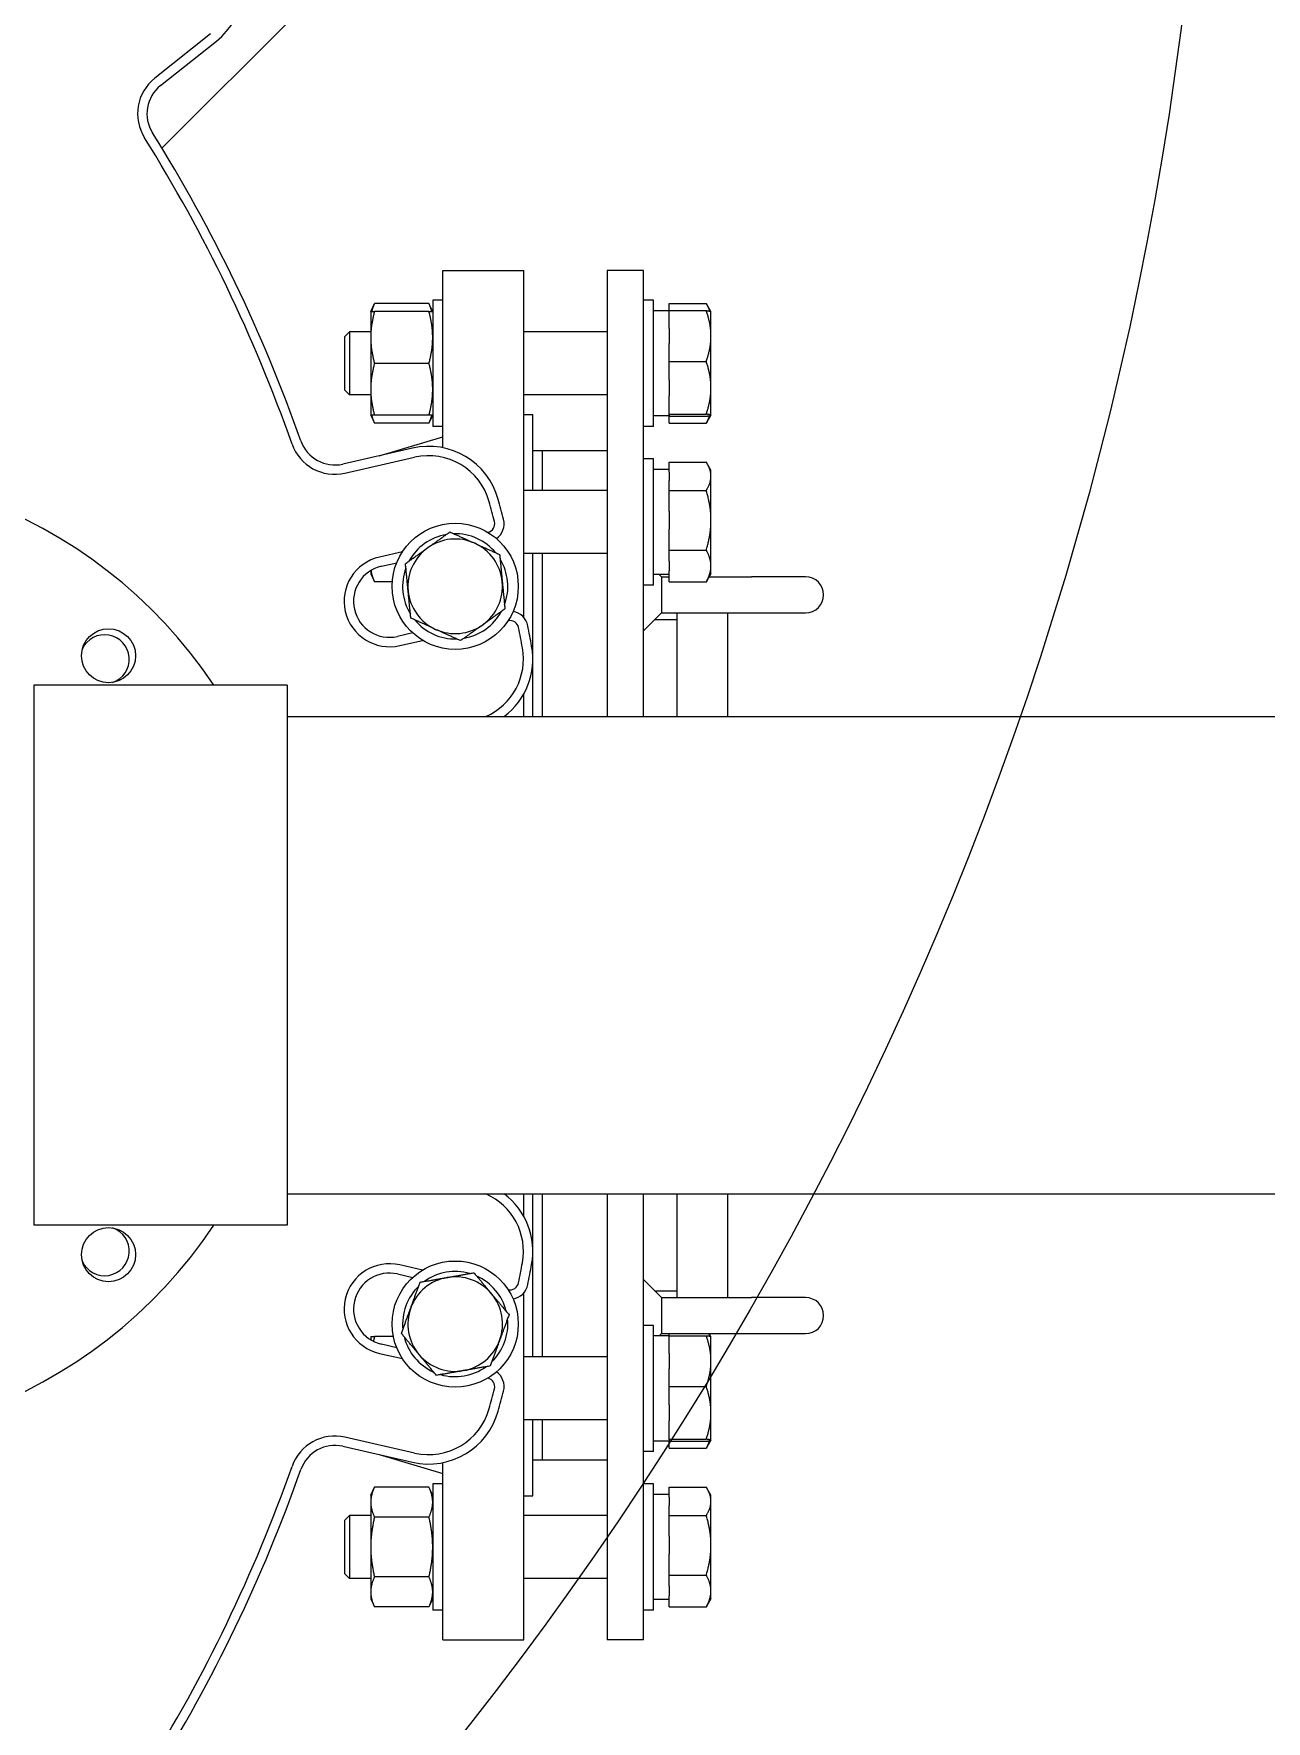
# Model space of a CAD drawing. Header units: inches. Extents: x 17 to 469, y 7 to 301.
# Drawn here: x 111.52 to 128.61, y 202.39 to 225.8 of the extents above; entities that cross this region are included whole.
import ezdxf

# ---------------------------------------------------------------- set-up
doc = ezdxf.new("R2010")
doc.units = ezdxf.units.IN
doc.header["$LTSCALE"] = 14
doc.header["$MEASUREMENT"] = 0
doc.layers.add('Symbol (ANSI)', color=7, linetype='Continuous', lineweight=25)
doc.layers.add('Visible', color=7, linetype='Continuous', lineweight=18)
doc.styles.add('Standard D-E', font='arial.ttf')
doc.dimstyles.new('in [mm] D-E NeptuneBenson$7', dxfattribs={"dimscale": 14, "dimtxt": 0.15, "dimasz": 0.098425, "dimexe": 0.125, "dimexo": 0.063, "dimgap": 0.031496, "dimtad": 0, "dimtih": 1, "dimtoh": 1, "dimdec": 4, "dimrnd": 1e-08, "dimzin": 3, "dimdsep": 46, "dimlunit": 5, "dimtxsty": 'Standard D-E', "dimcen": 0.09, "dimdle": 0.393701, "dimclrd": 256, "dimclre": 256, "dimclrt": 256, "dimadec": 1, "dimazin": 1, "dimtfac": 1, "dimtofl": 0, "dimtmove": 0, "dimatfit": 3, "dimfxl": 1, "dimfrac": 1, "dimtolj": 1, "dimtzin": 4, "dimlwd": -1, "dimlwe": -1, "dimarcsym": 0})

msp = doc.modelspace()

# ---------------------------------------------------------------- linework, layer by layer
at = {"layer": 'Visible'}
for p, q in [((115.179911, 226.09642), (113.300408, 224.216916)), ((113.974655, 225.804857), (113.200146, 225.187207)), ((113.2812, 225.085569), (114.055708, 225.703219)), ((117.195344, 220.060777), (117.195344, 222.521308)), ((117.195344, 222.521308), (118.320344, 222.521308)), ((118.320344, 217.70361), (118.320344, 222.521308)), ((119.475344, 222.521308), (119.475344, 216.333808)), ((119.975344, 222.521308), (119.475344, 222.521308)), ((119.975344, 216.333808), (119.975344, 222.521308)), ((116.195719, 221.950678), (116.247586, 222.061907)), ((116.195719, 221.950678), (116.195719, 221.591178)), ((117.002852, 222.061907), (116.247586, 222.061907)), ((117.002852, 221.950678), (116.247586, 221.950678)), ((117.054719, 221.950678), (117.002852, 222.061907)), ((117.054719, 222.106678), (117.054719, 220.356678)), ((117.195344, 222.106678), (117.054719, 222.106678)), ((120.115969, 222.106678), (119.975344, 222.106678)), ((120.115969, 220.356678), (120.115969, 222.106678)), ((120.334969, 221.961178), (120.115969, 221.961178)), ((120.334969, 221.963752), (120.334969, 222.061165)), ((120.334969, 222.061165), (120.848898, 222.061165)), ((120.334969, 221.717368), (120.334969, 221.963752)), ((120.334969, 221.963752), (120.848898, 221.963752)), ((120.912867, 221.950821), (120.857619, 222.046513)), ((120.913094, 221.950428), (120.912867, 221.950821)), ((120.913094, 221.611432), (120.913094, 221.950428)), ((120.334969, 221.717368), (120.334969, 221.505495)), ((115.834969, 221.603028), (115.901123, 221.669178)), ((115.834969, 220.860328), (115.834969, 221.603028)), ((115.901123, 221.669178), (115.901123, 220.794178)), ((116.195719, 221.669178), (115.901123, 221.669178)), ((116.195719, 221.591178), (116.195719, 220.872178)), ((119.475344, 221.669178), (118.320344, 221.669178)), ((120.334969, 221.259111), (120.334969, 221.505495)), ((120.913094, 220.893074), (120.913094, 221.611432)), ((120.334969, 221.003135), (120.334969, 221.259111)), ((120.334969, 221.259111), (120.848898, 221.259111)), ((117.002852, 221.231678), (116.247586, 221.231678)), ((120.334969, 221.003135), (120.334969, 220.783013)), ((115.834969, 220.860328), (115.901123, 220.794178)), ((116.195719, 220.794178), (115.901123, 220.794178)), ((116.195719, 220.872178), (116.195719, 220.512678)), ((119.475344, 220.794178), (118.320344, 220.794178)), ((120.334969, 220.527037), (120.334969, 220.783013)), ((120.913094, 220.51332), (120.913094, 220.893074)), ((116.195719, 220.512678), (116.247586, 220.401448)), ((117.002852, 220.512678), (116.247586, 220.512678)), ((117.002852, 220.401448), (116.247586, 220.401448)), ((117.054719, 220.512678), (117.002852, 220.401448)), ((117.195344, 220.356678), (117.054719, 220.356678)), ((118.320344, 220.521308), (118.445344, 220.521308)), ((118.445344, 219.469216), (118.445344, 220.521308)), ((120.115969, 220.356678), (119.975344, 220.356678)), ((120.334969, 220.502178), (120.115969, 220.502178)), ((120.334969, 220.517445), (120.334969, 220.527037)), ((120.334969, 220.527037), (120.848898, 220.527037)), ((120.334969, 220.517445), (120.334969, 220.502178)), ((120.334969, 220.499604), (120.334969, 220.502178)), ((120.334969, 220.499604), (120.848898, 220.499604)), ((120.334969, 220.40219), (120.334969, 220.499604)), ((120.334969, 220.40219), (120.848898, 220.40219)), ((120.912867, 220.512535), (120.857619, 220.416842)), ((120.913094, 220.512928), (120.912867, 220.512535)), ((120.913094, 220.512928), (120.913094, 220.51332)), ((116.31236, 219.949624), (117.195344, 220.211308)), ((116.775579, 220.05535), (115.809782, 219.834914)), ((115.83871, 219.708173), (116.804506, 219.92861)), ((118.445344, 220.021308), (118.575344, 220.021308)), ((118.575344, 219.469216), (118.575344, 220.021308)), ((118.575344, 219.469216), (118.575344, 220.021308)), ((118.575344, 220.021308), (119.475344, 220.021308)), ((120.115969, 219.906716), (119.975344, 219.906716)), ((120.115969, 218.156716), (120.115969, 219.906716)), ((120.334969, 219.724492), (120.334969, 219.861203)), ((120.334969, 219.861203), (120.848898, 219.861203)), ((120.913094, 219.750466), (120.857619, 219.846551)), ((120.334969, 219.761216), (120.115969, 219.761216)), ((120.334969, 219.724492), (120.334969, 219.606929)), ((120.334969, 219.470218), (120.334969, 219.606929)), ((120.913094, 219.66571), (120.913094, 219.750466)), ((120.913094, 219.055474), (120.913094, 219.66571)), ((119.475344, 219.469216), (118.320344, 219.469216)), ((120.334969, 219.18018), (120.334969, 219.470218)), ((120.334969, 219.470218), (120.848898, 219.470218)), ((120.334969, 219.18018), (120.334969, 218.930768)), ((120.334969, 218.64073), (120.334969, 218.930768)), ((120.913094, 218.421479), (120.913094, 219.055474)), ((117.821341, 218.888807), (117.818575, 218.888175)), ((116.634569, 218.617934), (116.31694, 218.545437)), ((116.345868, 218.418696), (116.555433, 218.466528)), ((119.475344, 218.594216), (118.320344, 218.594216)), ((118.445344, 216.333808), (118.445344, 218.594216)), ((118.575344, 216.333808), (118.575344, 218.594216)), ((118.575344, 216.333808), (118.575344, 218.594216)), ((120.334969, 218.487404), (120.334969, 218.64073)), ((120.334969, 218.64073), (120.848898, 218.64073)), ((120.334969, 218.487404), (120.334969, 218.355554)), ((116.195719, 218.357454), (116.195719, 218.312716)), ((116.195719, 218.312716), (116.247586, 218.201486)), ((116.494005, 218.201486), (116.247586, 218.201486)), ((120.334969, 218.302216), (120.115969, 218.302216)), ((120.225344, 218.271308), (120.194436, 218.302216)), ((120.225344, 218.271308), (120.334969, 218.271308)), ((120.225344, 218.271308), (120.225344, 218.021308)), ((120.334969, 218.202228), (120.334969, 218.355554)), ((120.334969, 218.202228), (120.848898, 218.202228)), ((120.913094, 218.312966), (120.857619, 218.21688)), ((120.889043, 218.271308), (121.475344, 218.271308)), ((120.913094, 218.312966), (120.913094, 218.421479)), ((122.225344, 218.271308), (121.475344, 218.271308)), ((120.115969, 218.156716), (119.975344, 218.156716)), ((120.225344, 218.021308), (120.225344, 217.771308)), ((120.225344, 217.771308), (119.975344, 217.521308)), ((120.225344, 217.771308), (121.475344, 217.771308)), ((120.445344, 216.333808), (120.445344, 217.771308)), ((121.145344, 216.333808), (121.145344, 217.771308)), ((121.475344, 217.771308), (122.225344, 217.771308)), ((116.777954, 217.4916), (116.568389, 217.443769)), ((118.098951, 217.659766), (118.101718, 217.660398)), ((120.131594, 217.677558), (120.445344, 217.677558)), ((116.597316, 217.317028), (116.914945, 217.389525)), ((111.523344, 216.765808), (111.523344, 209.276808)), ((115.035344, 216.765808), (111.523344, 216.765808)), ((115.035344, 216.765808), (115.035344, 209.276808)), ((118.320344, 216.333808), (118.320344, 216.650446)), ((115.035344, 216.333808), (141.029844, 216.333808)), ((115.035344, 209.708808), (141.029844, 209.708808)), ((118.320344, 209.39217), (118.320344, 209.708808)), ((118.445344, 207.4484), (118.445344, 209.708808)), ((118.575344, 207.4484), (118.575344, 209.708808)), ((118.575344, 207.4484), (118.575344, 209.708808)), ((119.475344, 209.708808), (119.475344, 203.521308)), ((119.975344, 203.521308), (119.975344, 209.708808)), ((120.445344, 208.271308), (120.445344, 209.708808)), ((121.145344, 208.271308), (121.145344, 209.708808)), ((115.035344, 209.276808), (111.523344, 209.276808)), ((116.568389, 208.598848), (116.777954, 208.551016)), ((116.914945, 208.653092), (116.597316, 208.725588)), ((118.101718, 208.382219), (118.098951, 208.38285)), ((120.225344, 208.271308), (119.975344, 208.521308)), ((120.131594, 208.365058), (120.445344, 208.365058)), ((118.320344, 203.521308), (118.320344, 208.339006)), ((120.225344, 208.271308), (121.475344, 208.271308)), ((120.225344, 208.271308), (120.225344, 208.021308)), ((122.225344, 208.271308), (121.475344, 208.271308)), ((120.225344, 208.021308), (120.225344, 207.771308)), ((116.195719, 207.7299), (116.195719, 207.685162)), ((116.509208, 207.7299), (116.247586, 207.7299)), ((120.115969, 207.8859), (119.975344, 207.8859)), ((120.115969, 206.1359), (120.115969, 207.8859)), ((120.334969, 207.7404), (120.115969, 207.7404)), ((120.225344, 207.771308), (120.194436, 207.7404)), ((120.225344, 207.771308), (121.475344, 207.771308)), ((120.334969, 207.742975), (120.334969, 207.771308)), ((120.334969, 207.496591), (120.334969, 207.742975)), ((120.334969, 207.742975), (120.848898, 207.742975)), ((120.912867, 207.730043), (120.889043, 207.771308)), ((120.913094, 207.72965), (120.912867, 207.730043)), ((120.913094, 207.390654), (120.913094, 207.72965)), ((121.475344, 207.771308), (122.225344, 207.771308)), ((116.31694, 207.497179), (116.634569, 207.424682)), ((116.555433, 207.576088), (116.345868, 207.62392)), ((119.475344, 207.4484), (118.320344, 207.4484)), ((120.334969, 207.496591), (120.334969, 207.284718)), ((120.334969, 207.038334), (120.334969, 207.284718)), ((120.913094, 206.672297), (120.913094, 207.390654)), ((117.818575, 207.154441), (117.821341, 207.153809)), ((120.334969, 206.782358), (120.334969, 207.038334)), ((120.334969, 207.038334), (120.848898, 207.038334)), ((120.334969, 206.782358), (120.334969, 206.562236)), ((119.475344, 206.5734), (118.320344, 206.5734)), ((118.445344, 205.521308), (118.445344, 206.5734)), ((118.575344, 206.021308), (118.575344, 206.5734)), ((118.575344, 206.021308), (118.575344, 206.5734)), ((120.334969, 206.30626), (120.334969, 206.562236)), ((120.913094, 206.292543), (120.913094, 206.672297)), ((116.804506, 206.114006), (115.83871, 206.334443)), ((120.334969, 206.2814), (120.115969, 206.2814)), ((120.334969, 206.296668), (120.334969, 206.30626)), ((120.334969, 206.30626), (120.848898, 206.30626)), ((120.334969, 206.296668), (120.334969, 206.2814)), ((120.334969, 206.278826), (120.334969, 206.2814)), ((120.334969, 206.181413), (120.334969, 206.278826)), ((120.334969, 206.278826), (120.848898, 206.278826)), ((120.912867, 206.291757), (120.857619, 206.196065)), ((120.913094, 206.29215), (120.912867, 206.291757)), ((120.913094, 206.29215), (120.913094, 206.292543)), ((115.809782, 206.207703), (116.775579, 205.987266)), ((116.31236, 206.092992), (117.195344, 205.831308)), ((118.445344, 206.021308), (118.575344, 206.021308)), ((118.575344, 206.021308), (119.475344, 206.021308)), ((120.115969, 206.1359), (119.975344, 206.1359)), ((120.334969, 206.181413), (120.848898, 206.181413)), ((117.195344, 203.521308), (117.195344, 205.981839)), ((116.195719, 205.529939), (116.247586, 205.641168)), ((117.002852, 205.641168), (116.247586, 205.641168)), ((117.054719, 205.529939), (117.002852, 205.641168)), ((117.054719, 205.685939), (117.054719, 203.935939)), ((117.195344, 205.685939), (117.054719, 205.685939)), ((120.115969, 205.685939), (119.975344, 205.685939)), ((120.115969, 203.935939), (120.115969, 205.685939)), ((120.334969, 205.503715), (120.334969, 205.640426)), ((120.334969, 205.640426), (120.848898, 205.640426)), ((120.913094, 205.529689), (120.857619, 205.625774)), ((116.195719, 205.529939), (116.195719, 205.433611)), ((116.195719, 205.433611), (116.195719, 204.810939)), ((118.320344, 205.521308), (118.445344, 205.521308)), ((120.334969, 205.540439), (120.27122, 205.540439)), ((120.334969, 205.503715), (120.334969, 205.386152)), ((120.334969, 205.249441), (120.334969, 205.386152)), ((120.913094, 205.444933), (120.913094, 205.529689)), ((120.913094, 204.834697), (120.913094, 205.444933)), ((115.834969, 205.182289), (115.901123, 205.248439)), ((115.834969, 204.439589), (115.834969, 205.182289)), ((115.901123, 205.248439), (115.901123, 204.373439)), ((116.195719, 205.248439), (115.901123, 205.248439)), ((117.002852, 205.226053), (116.247586, 205.226053)), ((119.475344, 205.248439), (118.320344, 205.248439)), ((120.334969, 204.959403), (120.334969, 205.249441)), ((120.334969, 205.249441), (120.848898, 205.249441)), ((120.334969, 204.959403), (120.334969, 204.70999)), ((116.195719, 204.810939), (116.195719, 204.188266)), ((120.334969, 204.419953), (120.334969, 204.70999)), ((120.913094, 204.200702), (120.913094, 204.834697)), ((115.834969, 204.439589), (115.901123, 204.373439)), ((117.002852, 204.395824), (116.247586, 204.395824)), ((120.334969, 204.266627), (120.334969, 204.419953)), ((120.334969, 204.419953), (120.848898, 204.419953)), ((116.195719, 204.373439), (115.901123, 204.373439)), ((116.195719, 204.188266), (116.195719, 204.091939)), ((119.475344, 204.373439), (118.320344, 204.373439)), ((120.334969, 204.266627), (120.334969, 204.134777)), ((120.913094, 204.092189), (120.913094, 204.200702)), ((116.195719, 204.091939), (116.247586, 203.980709)), ((117.002852, 203.980709), (116.247586, 203.980709)), ((117.054719, 204.091939), (117.002852, 203.980709)), ((117.195344, 203.935939), (117.054719, 203.935939)), ((120.115969, 203.935939), (119.975344, 203.935939)), ((120.334969, 204.081439), (120.115969, 204.081439)), ((120.334969, 203.981451), (120.334969, 204.134777)), ((120.334969, 203.981451), (120.848898, 203.981451)), ((120.913094, 204.092189), (120.857619, 203.996103)), ((117.195344, 203.521308), (118.320344, 203.521308)), ((119.975344, 203.521308), (119.475344, 203.521308))]:
    msp.add_line(p, q, dxfattribs=at)
for centre, radius in [((79.817327, 231.997589), 48), ((117.36676, 218.13885), 0.875), ((112.559596, 217.17556), 0.375), ((112.559596, 208.867056), 0.375), ((117.36676, 207.903766), 0.875)]:
    msp.add_circle(centre, radius, dxfattribs=at)
for centre, radius, start, end in [((113.432219, 226.485051), 1, 308.5714286, 36.0653484), ((113.592944, 224.694653), 0.63, 128.5714286, 212.0464497), ((113.592944, 224.694653), 0.5, 128.5714286, 212.0464497), ((94.945344, 213.021308), 21.37, 19.3821217, 32.0464497), ((94.945344, 213.021308), 21.5, 19.3821217, 32.0464497), ((115.698522, 220.322378), 0.63, 199.3821217, 282.8571429), ((115.698522, 220.322378), 0.5, 199.3821217, 282.8571429), ((116.998099, 219.080423), 1, 15.363223, 102.8571429), ((116.998099, 219.080423), 0.87, 15.363223, 102.8571429), ((108.405344, 213.021308), 6.75, 33.6928595, 326.3071405), ((94.945344, 213.021308), 23.74, 14.6767474, 15.363223), ((94.945344, 213.021308), 23.87, 14.6767474, 15.363223), ((117.794639, 219.005798), 0.12, 282.8571429, 14.6767474), ((117.794639, 219.005798), 0.25, 305.1102965, 14.6767474), ((117.36676, 218.13885), 0.656, 125.57, 185.57), ((117.36676, 218.13885), 0.7295, 99.6291413, 151.5108587), ((117.36676, 218.13885), 0.656, 65.57, 125.57), ((117.36676, 218.13885), 0.7295, 39.6291413, 91.5108587), ((117.36676, 218.13885), 0.656, 5.57, 65.57), ((116.457128, 217.931232), 0.63, 102.8571429, 282.8571429), ((117.36676, 218.13885), 0.7295, 339.6291413, 31.5108587), ((116.457128, 217.931232), 0.5, 102.8571429, 282.8571429), ((117.36676, 218.13885), 0.7295, 159.6291413, 211.5108587), ((117.36676, 218.13885), 0.656, 305.57, 5.57), ((122.225344, 218.021308), 0.25, 270, 90), ((117.36676, 218.13885), 0.656, 185.57, 245.57), ((117.36676, 218.13885), 0.7295, 279.6291413, 331.5108587), ((118.12842, 217.543406), 0.25, 11.0375383, 80.6039892), ((117.36676, 218.13885), 0.7295, 219.6291413, 271.5108587), ((117.36676, 218.13885), 0.656, 245.57, 305.57), ((118.12842, 217.543406), 0.12, 11.0375383, 102.8571429), ((94.945344, 213.021308), 23.74, 10.3510627, 11.0375383), ((94.945344, 213.021308), 23.87, 10.3510627, 11.0375383), ((112.506744, 217.127508), 0.3405, 288.538198, 156.0148281), ((117.443141, 217.130567), 0.87, 293.6783378, 10.3510627), ((117.443141, 217.130567), 1, 307.1783222, 10.3510627), ((117.443141, 208.912049), 0.87, 349.6489373, 66.3216622), ((117.443141, 208.912049), 1, 349.6489373, 52.8216778), ((112.506744, 208.915108), 0.3405, 203.9851719, 71.461802), ((116.457128, 208.111384), 0.63, 77.1428571, 257.1428571), ((116.457128, 208.111384), 0.5, 77.1428571, 257.1428571), ((117.36676, 207.903766), 0.7295, 73.9148556, 125.7965729), ((94.945344, 213.021308), 23.74, 348.9624617, 349.6489373), ((94.945344, 213.021308), 23.87, 348.9624617, 349.6489373), ((117.36676, 207.903766), 0.7295, 133.9148556, 185.7965729), ((117.36676, 207.903766), 0.656, 99.8557143, 159.8557143), ((117.36676, 207.903766), 0.656, 39.8557143, 99.8557143), ((117.36676, 207.903766), 0.7295, 13.9148556, 65.7965729), ((118.12842, 208.49921), 0.12, 257.1428571, 348.9624617), ((118.12842, 208.49921), 0.25, 279.3960108, 348.9624617), ((117.36676, 207.903766), 0.656, 159.8557143, 219.8557143), ((117.36676, 207.903766), 0.656, 339.8557143, 39.8557143), ((122.225344, 208.021308), 0.25, 270, 90), ((117.36676, 207.903766), 0.7295, 313.9148556, 5.7965729), ((117.36676, 207.903766), 0.7295, 193.9148556, 245.7965729), ((117.36676, 207.903766), 0.656, 279.8557143, 339.8557143), ((117.36676, 207.903766), 0.656, 219.8557143, 279.8557143), ((117.36676, 207.903766), 0.7295, 253.9148556, 305.7965729), ((117.794639, 207.036818), 0.25, 345.3232526, 54.8897035), ((117.794639, 207.036818), 0.12, 345.3232526, 77.1428571), ((94.945344, 213.021308), 23.74, 344.636777, 345.3232526), ((94.945344, 213.021308), 23.87, 344.636777, 345.3232526), ((116.998099, 206.962194), 0.87, 257.1428571, 344.636777), ((116.998099, 206.962194), 1, 257.1428571, 344.636777), ((115.698522, 205.720239), 0.63, 77.1428571, 160.6178783), ((115.698522, 205.720239), 0.5, 77.1428571, 160.6178783), ((94.945344, 213.021308), 21.37, 327.9535503, 340.6178783), ((94.945344, 213.021308), 21.5, 327.9535503, 340.6178783)]:
    msp.add_arc(centre, radius, start, end, dxfattribs=at)
msp.add_ellipse((120.27122, 204.810939), major_axis=(-4.1372, 0), ratio=0.176326981, start_param=4.71238898, end_param=4.749923496, dxfattribs=at)
for points, weights in [([(116.195719, 221.950678), (116.195719, 221.950678), (116.247586, 221.950678)], [1, 1.0379548493, 1]), ([(116.247586, 221.950678), (116.195719, 221.758022), (116.195719, 221.591178)], [1, 1.0379548493, 1]), ([(116.247586, 222.061907), (116.220238, 222.00326), (116.207546, 221.950678)], [1, 1.01965956375, 1.01895290532]), ([(117.042892, 221.950678), (117.030199, 222.00326), (117.002852, 222.061907)], [1.01895290532, 1.01965956375, 1]), ([(117.054719, 221.591178), (117.054719, 221.758022), (117.002852, 221.950678)], [1, 1.0379548493, 1]), ([(117.002852, 221.950678), (117.054719, 221.950678), (117.054719, 221.950678)], [1, 1.0379548493, 1]), ([(120.898455, 221.956401), (120.882746, 222.005926), (120.848898, 222.061165)], [1.02385469408, 1.02721658286, 1.01001874936]), ([(120.848898, 221.963752), (120.909401, 221.956824), (120.912867, 221.950821)], [1.01001874936, 1.04117729012, 1.00484823082]), ([(120.913094, 221.611432), (120.913094, 221.774944), (120.848898, 221.963752)], [1, 1.04314139574, 1.01001874936]), ([(116.195719, 221.591178), (116.195719, 221.424333), (116.247586, 221.231678)], [1, 1.0379548493, 1]), ([(117.002852, 221.231678), (117.054719, 221.424333), (117.054719, 221.591178)], [1, 1.0379548493, 1]), ([(120.848898, 221.259111), (120.913094, 221.447919), (120.913094, 221.611432)], [1.01001874936, 1.04314139574, 1]), ([(120.913094, 220.893074), (120.913094, 221.062953), (120.848898, 221.259111)], [1, 1.04314139574, 1.01001874936]), ([(116.247586, 221.231678), (116.195719, 221.039022), (116.195719, 220.872178)], [1, 1.0379548493, 1]), ([(117.054719, 220.872178), (117.054719, 221.039022), (117.002852, 221.231678)], [1, 1.0379548493, 1]), ([(116.195719, 220.872178), (116.195719, 220.705333), (116.247586, 220.512678)], [1, 1.0379548493, 1]), ([(117.002852, 220.512678), (117.054719, 220.705333), (117.054719, 220.872178)], [1, 1.0379548493, 1]), ([(120.848898, 220.527037), (120.913094, 220.723196), (120.913094, 220.893074)], [1.01001874936, 1.04314139574, 1]), ([(116.247586, 220.512678), (116.195719, 220.512678), (116.195719, 220.512678)], [1, 1.0379548493, 1]), ([(116.207546, 220.512678), (116.220238, 220.460096), (116.247586, 220.401448)], [1.01895290532, 1.01965956375, 1]), ([(117.054719, 220.512678), (117.054719, 220.512678), (117.002852, 220.512678)], [1, 1.0379548493, 1]), ([(117.002852, 220.401448), (117.030199, 220.460096), (117.042892, 220.512678)], [1, 1.01965956375, 1.01895290532]), ([(120.913094, 220.51332), (120.913094, 220.519686), (120.848898, 220.527037)], [1, 1.04314139574, 1.01001874936]), ([(120.848898, 220.499604), (120.913094, 220.506954), (120.913094, 220.51332)], [1.01001874936, 1.04314139574, 1]), ([(120.848898, 220.40219), (120.8787, 220.456736), (120.894377, 220.506105)], [1.01001874936, 1.02512992681, 1.02436783531]), ([(120.857619, 220.416842), (120.853428, 220.409583), (120.848898, 220.40219)], [1.01419770863, 1.01228706098, 1.01001874936]), ([(120.913094, 219.66571), (120.913094, 219.756439), (120.848898, 219.861203)], [1, 1.04314139574, 1.01001874936]), ([(120.848898, 219.470218), (120.913094, 219.574982), (120.913094, 219.66571)], [1.01001874936, 1.04314139574, 1]), ([(120.913094, 219.055474), (120.913094, 219.247957), (120.848898, 219.470218)], [1, 1.04314139574, 1.01001874936]), ([(120.848898, 218.64073), (120.913094, 218.862991), (120.913094, 219.055474)], [1.01001874936, 1.04314139574, 1]), ([(116.677096, 218.452131), (116.842191, 218.570196), (116.985167, 218.672444)], [1, 1.0379548493, 1]), ([(116.985167, 218.672444), (117.128143, 218.774692), (117.293237, 218.892757)], [1, 1.0379548493, 1]), ([(117.293237, 218.892757), (117.478032, 218.808814), (117.638069, 218.736117)], [1, 1.0379548493, 1]), ([(117.638069, 218.736117), (117.798106, 218.663419), (117.982901, 218.579476)], [1, 1.0379548493, 1]), ([(116.713858, 218.075178), (116.696797, 218.250122), (116.677096, 218.452131)], [1, 1.0379548493, 1]), ([(117.982901, 218.579476), (118.002602, 218.377467), (118.019663, 218.202523)], [1, 1.0379548493, 1]), ([(120.913094, 218.421479), (120.913094, 218.523234), (120.848898, 218.64073)], [1, 1.04314139574, 1.01001874936]), ([(116.198902, 218.35939), (116.2083, 218.285735), (116.247586, 218.201486)], [1.01421305675, 1.02848612765, 1]), ([(118.019663, 218.202523), (118.036724, 218.027578), (118.056424, 217.825569)], [1, 1.0379548493, 1]), ([(120.848898, 218.202228), (120.913094, 218.319725), (120.913094, 218.421479)], [1.01001874936, 1.04314139574, 1]), ([(120.857619, 218.21688), (120.853428, 218.209621), (120.848898, 218.202228)], [1.01419770863, 1.01228706098, 1.01001874936]), ([(116.750619, 217.698224), (116.730919, 217.900233), (116.713858, 218.075178)], [1, 1.0379548493, 1]), ([(118.056424, 217.825569), (117.89133, 217.707504), (117.748353, 217.605256)], [1, 1.0379548493, 1]), ([(117.095451, 217.541584), (116.935414, 217.614281), (116.750619, 217.698224)], [1, 1.0379548493, 1]), ([(117.440283, 217.384943), (117.255488, 217.468886), (117.095451, 217.541584)], [1, 1.0379548493, 1]), ([(117.748353, 217.605256), (117.605377, 217.503008), (117.440283, 217.384943)], [1, 1.0379548493, 1]), ([(117.254474, 208.550085), (117.427655, 208.580172), (117.627626, 208.614913)], [1, 1.0379548493, 1]), ([(117.627626, 208.614913), (117.757699, 208.459103), (117.870346, 208.324168)], [1, 1.0379548493, 1]), ([(116.750889, 208.129683), (116.811423, 208.294705), (116.881322, 208.485257)], [1, 1.0379548493, 1]), ([(116.881322, 208.485257), (117.081294, 208.519998), (117.254474, 208.550085)], [1, 1.0379548493, 1]), ([(116.620456, 207.774109), (116.690354, 207.964661), (116.750889, 208.129683)], [1, 1.0379548493, 1]), ([(117.870346, 208.324168), (117.982992, 208.189233), (118.113065, 208.033423)], [1, 1.0379548493, 1]), ([(118.113065, 208.033423), (118.043166, 207.842872), (117.982632, 207.677849)], [1, 1.0379548493, 1]), ([(116.195719, 207.7299), (116.195719, 207.7299), (116.247586, 207.7299)], [1, 1.0379548493, 1]), ([(116.247586, 207.7299), (116.238696, 207.696878), (116.231404, 207.665235)], [1, 1.00630744275, 1.01051850864]), ([(116.863175, 207.483364), (116.750528, 207.6183), (116.620456, 207.774109)], [1, 1.0379548493, 1]), ([(117.982632, 207.677849), (117.922097, 207.512827), (117.852198, 207.322276)], [1, 1.0379548493, 1]), ([(120.848898, 207.742975), (120.909401, 207.736047), (120.912867, 207.730043)], [1.01001874936, 1.04117729012, 1.00484823082]), ([(120.913094, 207.390654), (120.913094, 207.554167), (120.848898, 207.742975)], [1, 1.04314139574, 1.01001874936]), ([(120.898455, 207.735624), (120.892882, 207.753193), (120.885118, 207.771308)], [1.02385469408, 1.02504482031, 1.02365840818]), ([(117.105894, 207.192619), (116.975821, 207.348429), (116.863175, 207.483364)], [1, 1.0379548493, 1]), ([(117.479046, 207.257447), (117.305866, 207.227361), (117.105894, 207.192619)], [1, 1.0379548493, 1]), ([(117.852198, 207.322276), (117.652227, 207.287534), (117.479046, 207.257447)], [1, 1.0379548493, 1]), ([(120.848898, 207.038334), (120.913094, 207.227142), (120.913094, 207.390654)], [1.01001874936, 1.04314139574, 1]), ([(120.913094, 206.672297), (120.913094, 206.842175), (120.848898, 207.038334)], [1, 1.04314139574, 1.01001874936]), ([(120.848898, 206.30626), (120.913094, 206.502419), (120.913094, 206.672297)], [1.01001874936, 1.04314139574, 1]), ([(120.913094, 206.292543), (120.913094, 206.298909), (120.848898, 206.30626)], [1, 1.04314139574, 1.01001874936]), ([(120.848898, 206.278826), (120.913094, 206.286177), (120.913094, 206.292543)], [1.01001874936, 1.04314139574, 1]), ([(120.848898, 206.181413), (120.8787, 206.235959), (120.894377, 206.285328)], [1.01001874936, 1.02512992681, 1.02436783531]), ([(120.857619, 206.196065), (120.853428, 206.188806), (120.848898, 206.181413)], [1.01419770863, 1.01228706098, 1.01001874936]), ([(116.247586, 205.641168), (116.195719, 205.529939), (116.195719, 205.433611)], [1, 1.0379548493, 1]), ([(117.054719, 205.433611), (117.054719, 205.529939), (117.002852, 205.641168)], [1, 1.0379548493, 1]), ([(120.913094, 205.444933), (120.913094, 205.535662), (120.848898, 205.640426)], [1, 1.04314139574, 1.01001874936]), ([(116.195719, 205.433611), (116.195719, 205.337283), (116.247586, 205.226053)], [1, 1.0379548493, 1]), ([(117.002852, 205.226053), (117.054719, 205.337283), (117.054719, 205.433611)], [1, 1.0379548493, 1]), ([(120.848898, 205.249441), (120.913094, 205.354205), (120.913094, 205.444933)], [1.01001874936, 1.04314139574, 1]), ([(116.247586, 205.226053), (116.195719, 205.003594), (116.195719, 204.810939)], [1, 1.0379548493, 1]), ([(117.054719, 204.810939), (117.054719, 205.003594), (117.002852, 205.226053)], [1, 1.0379548493, 1]), ([(120.913094, 204.834697), (120.913094, 205.02718), (120.848898, 205.249441)], [1, 1.04314139574, 1.01001874936]), ([(116.195719, 204.810939), (116.195719, 204.618283), (116.247586, 204.395824)], [1, 1.0379548493, 1]), ([(117.002852, 204.395824), (117.054719, 204.618283), (117.054719, 204.810939)], [1, 1.0379548493, 1]), ([(120.848898, 204.419953), (120.913094, 204.642214), (120.913094, 204.834697)], [1.01001874936, 1.04314139574, 1]), ([(116.247586, 204.395824), (116.195719, 204.284594), (116.195719, 204.188266)], [1, 1.0379548493, 1]), ([(117.054719, 204.188266), (117.054719, 204.284594), (117.002852, 204.395824)], [1, 1.0379548493, 1]), ([(120.913094, 204.200702), (120.913094, 204.302457), (120.848898, 204.419953)], [1, 1.04314139574, 1.01001874936]), ([(116.195719, 204.188266), (116.195719, 204.091939), (116.247586, 203.980709)], [1, 1.0379548493, 1]), ([(117.002852, 203.980709), (117.054719, 204.091939), (117.054719, 204.188266)], [1, 1.0379548493, 1]), ([(120.848898, 203.981451), (120.913094, 204.098947), (120.913094, 204.200702)], [1.01001874936, 1.04314139574, 1]), ([(120.857619, 203.996103), (120.853428, 203.988844), (120.848898, 203.981451)], [1.01419770863, 1.01228706098, 1.01001874936])]:
    msp.add_rational_spline(points, weights, degree=2, dxfattribs=at)

# ---------------------------------------------------------------- leaders
at = {"layer": 'Symbol (ANSI)', "annotation_type": 0, "has_hookline": 1, "hookline_direction": 0, "text_width": 39.544749}
msp.add_leader([(87.361979, 223.857585), (119.593138, 268.992985), (120.97109, 268.992985)], dimstyle='in [mm] D-E NeptuneBenson$7', override={"dimtad": 0}, dxfattribs=at)

doc.saveas('drawing.dxf')
